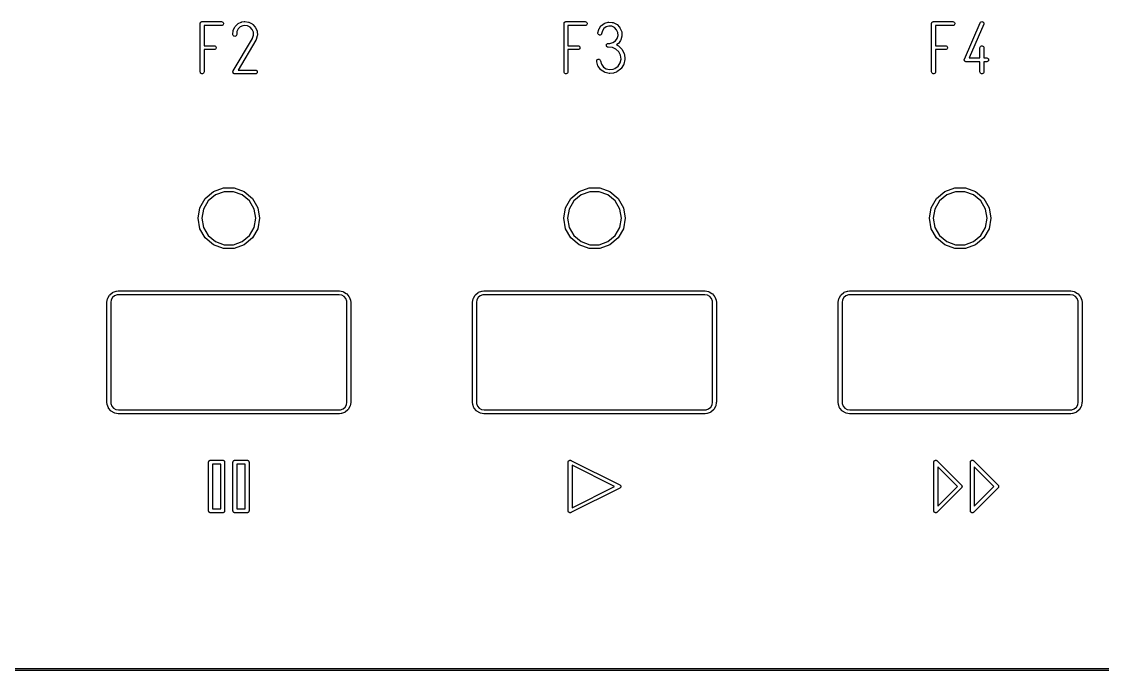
# Model space of a CAD drawing. Extents: x 10 to 493, y -203 to -71.
# Drawn here: x 386.7 to 443, y -203.2 to -169.5 of the extents above; entities that cross this region are included whole.
import ezdxf

# ---------------------------------------------------------------- set-up
doc = ezdxf.new("R2010")
doc.units = 0
doc.header["$MEASUREMENT"] = 0
doc.layers.add('BLACK', color=7, linetype='CONTINUOUS')

msp = doc.modelspace()

# ---------------------------------------------------------------- linework, layer by layer
at = {"layer": 'Black'}
for p, q in [((396.07, -169.482), (396.078, -169.479)), ((396.078, -169.479), (396.086, -169.475)), ((396.086, -169.475), (396.094, -169.474)), ((396.094, -169.474), (396.103, -169.471)), ((396.103, -169.471), (396.111, -169.471)), ((396.111, -169.471), (396.12, -169.469)), ((396.12, -169.469), (397.128, -169.469)), ((397.128, -169.469), (397.162, -169.475)), ((397.162, -169.475), (397.192, -169.492)), ((398.188, -169.488), (398.31, -169.47)), ((398.31, -169.47), (398.324, -169.47)), ((398.324, -169.47), (398.338, -169.47)), ((398.338, -169.47), (398.527, -169.494)), ((415.023, -169.482), (415.031, -169.479)), ((415.031, -169.479), (415.039, -169.475)), ((415.039, -169.475), (415.047, -169.474)), ((415.047, -169.474), (415.056, -169.471)), ((415.056, -169.471), (415.064, -169.471)), ((415.064, -169.471), (415.073, -169.469)), ((415.073, -169.469), (416.081, -169.469)), ((416.081, -169.469), (416.115, -169.475)), ((416.115, -169.475), (416.145, -169.492)), ((434.174, -169.482), (434.182, -169.479)), ((434.182, -169.479), (434.19, -169.475)), ((434.19, -169.475), (434.198, -169.474)), ((434.198, -169.474), (434.207, -169.471)), ((434.207, -169.471), (434.215, -169.471)), ((434.215, -169.471), (434.224, -169.469)), ((434.224, -169.469), (435.232, -169.469)), ((435.232, -169.469), (435.266, -169.475)), ((435.266, -169.475), (435.296, -169.492)), ((436.671, -169.5), (436.699, -169.48)), ((436.699, -169.48), (436.733, -169.47)), ((436.733, -169.47), (436.767, -169.472)), ((436.767, -169.472), (436.799, -169.486)), ((396.02, -169.569), (396.022, -169.56)), ((396.02, -170.829), (396.02, -169.569)), ((396.022, -169.552), (396.025, -169.543)), ((396.022, -169.56), (396.022, -169.552)), ((396.025, -169.543), (396.026, -169.535)), ((396.026, -169.535), (396.03, -169.527)), ((396.03, -169.527), (396.033, -169.519)), ((396.033, -169.519), (396.039, -169.512)), ((396.039, -169.512), (396.043, -169.505)), ((396.043, -169.505), (396.05, -169.499)), ((396.05, -169.499), (396.056, -169.492)), ((396.056, -169.492), (396.063, -169.488)), ((396.063, -169.488), (396.07, -169.482)), ((397.128, -169.669), (396.22, -169.669)), ((396.22, -169.669), (396.22, -170.729)), ((397.162, -169.663), (397.128, -169.669)), ((397.192, -169.646), (397.162, -169.663)), ((397.192, -169.492), (397.215, -169.519)), ((397.215, -169.619), (397.192, -169.646)), ((397.215, -169.519), (397.226, -169.552)), ((397.226, -169.586), (397.215, -169.619)), ((397.226, -169.552), (397.226, -169.586)), ((397.721, -170.128), (397.736, -169.948)), ((397.736, -169.948), (397.745, -169.914)), ((397.745, -169.914), (397.821, -169.75)), ((397.821, -169.75), (397.834, -169.731)), ((397.834, -169.731), (397.841, -169.722)), ((397.841, -169.722), (397.968, -169.593)), ((397.934, -169.982), (397.921, -170.144)), ((397.995, -169.85), (397.934, -169.982)), ((397.968, -169.593), (397.996, -169.573)), ((398.098, -169.747), (397.995, -169.85)), ((397.996, -169.573), (398.16, -169.497)), ((398.232, -169.684), (398.098, -169.747)), ((398.16, -169.497), (398.174, -169.493)), ((398.174, -169.493), (398.188, -169.488)), ((398.326, -169.67), (398.232, -169.684)), ((398.484, -169.69), (398.326, -169.67)), ((398.622, -169.761), (398.484, -169.69)), ((398.527, -169.494), (398.541, -169.498)), ((398.541, -169.498), (398.56, -169.504)), ((398.56, -169.504), (398.729, -169.591)), ((398.728, -169.875), (398.622, -169.761)), ((398.788, -170.019), (398.728, -169.875)), ((398.729, -169.591), (398.754, -169.61)), ((398.754, -169.61), (398.757, -169.612)), ((398.757, -169.612), (398.887, -169.752)), ((398.795, -170.174), (398.788, -170.019)), ((398.887, -169.752), (398.905, -169.782)), ((398.905, -169.782), (398.979, -169.958)), ((398.979, -169.958), (398.987, -169.991)), ((398.987, -169.991), (398.996, -170.182)), ((414.973, -169.569), (414.975, -169.56)), ((414.973, -170.829), (414.973, -169.569)), ((414.975, -169.552), (414.978, -169.543)), ((414.975, -169.56), (414.975, -169.552)), ((414.978, -169.543), (414.979, -169.535)), ((414.979, -169.535), (414.983, -169.527)), ((414.983, -169.527), (414.986, -169.519)), ((414.986, -169.519), (414.992, -169.512)), ((414.992, -169.512), (414.996, -169.505)), ((414.996, -169.505), (415.003, -169.499)), ((415.003, -169.499), (415.009, -169.492)), ((415.009, -169.492), (415.016, -169.488)), ((415.016, -169.488), (415.023, -169.482)), ((416.081, -169.669), (415.173, -169.669)), ((415.173, -169.669), (415.173, -170.729)), ((416.115, -169.663), (416.081, -169.669)), ((416.145, -169.646), (416.115, -169.663)), ((416.145, -169.492), (416.168, -169.519)), ((416.168, -169.619), (416.145, -169.646)), ((416.168, -169.519), (416.179, -169.552)), ((416.179, -169.586), (416.168, -169.619)), ((416.179, -169.552), (416.179, -169.586)), ((416.74, -170.049), (416.784, -169.874)), ((416.784, -169.874), (416.792, -169.855)), ((416.792, -169.855), (416.798, -169.843)), ((416.798, -169.843), (416.899, -169.694)), ((416.899, -169.694), (416.915, -169.678)), ((416.915, -169.678), (416.923, -169.669)), ((416.923, -169.669), (417.068, -169.564)), ((416.973, -169.94), (416.934, -170.097)), ((417.054, -169.821), (416.973, -169.94)), ((417.171, -169.736), (417.054, -169.821)), ((417.068, -169.564), (417.099, -169.549)), ((417.099, -169.549), (417.272, -169.5)), ((417.31, -169.697), (417.171, -169.736)), ((417.272, -169.5), (417.307, -169.496)), ((417.307, -169.496), (417.486, -169.509)), ((417.457, -169.707), (417.31, -169.697)), ((417.603, -169.778), (417.457, -169.707)), ((417.486, -169.509), (417.495, -169.511)), ((417.495, -169.511), (417.504, -169.512)), ((417.504, -169.512), (417.513, -169.514)), ((417.513, -169.514), (417.522, -169.518)), ((417.522, -169.518), (417.531, -169.521)), ((417.531, -169.521), (417.706, -169.605)), ((417.714, -169.891), (417.603, -169.778)), ((417.706, -169.605), (417.734, -169.625)), ((417.779, -170.036), (417.714, -169.891)), ((417.734, -169.625), (417.869, -169.764)), ((417.791, -170.194), (417.779, -170.036)), ((417.869, -169.764), (417.881, -169.781)), ((417.881, -169.781), (417.889, -169.793)), ((417.889, -169.793), (417.969, -169.969)), ((417.969, -169.969), (417.977, -170.003)), ((417.977, -170.003), (417.992, -170.196)), ((434.124, -169.569), (434.126, -169.56)), ((434.124, -170.829), (434.124, -169.569)), ((434.126, -169.552), (434.129, -169.543)), ((434.126, -169.56), (434.126, -169.552)), ((434.129, -169.543), (434.13, -169.535)), ((434.13, -169.535), (434.134, -169.527)), ((434.134, -169.527), (434.137, -169.519)), ((434.137, -169.519), (434.143, -169.512)), ((434.143, -169.512), (434.147, -169.505)), ((434.147, -169.505), (434.154, -169.499)), ((434.154, -169.499), (434.16, -169.492)), ((434.16, -169.492), (434.167, -169.488)), ((434.167, -169.488), (434.174, -169.482)), ((435.232, -169.669), (434.324, -169.669)), ((434.324, -169.669), (434.324, -170.729)), ((435.266, -169.663), (435.232, -169.669)), ((435.296, -169.646), (435.266, -169.663)), ((435.296, -169.492), (435.319, -169.519)), ((435.319, -169.619), (435.296, -169.646)), ((435.319, -169.519), (435.33, -169.552)), ((435.33, -169.586), (435.319, -169.619)), ((435.33, -169.552), (435.33, -169.586)), ((435.833, -171.419), (436.652, -169.529)), ((436.836, -169.609), (436.077, -171.359)), ((436.652, -169.529), (436.671, -169.5)), ((436.799, -169.486), (436.824, -169.509)), ((436.824, -169.509), (436.84, -169.54)), ((436.844, -169.575), (436.836, -169.609)), ((436.84, -169.54), (436.844, -169.575)), ((397.724, -170.162), (397.721, -170.128)), ((397.739, -170.194), (397.724, -170.162)), ((397.735, -172.038), (398.742, -170.339)), ((397.764, -170.218), (397.739, -170.194)), ((397.795, -170.233), (397.764, -170.218)), ((397.83, -170.236), (397.795, -170.233)), ((397.864, -170.226), (397.83, -170.236)), ((397.892, -170.206), (397.864, -170.226)), ((397.912, -170.178), (397.892, -170.206)), ((397.921, -170.144), (397.912, -170.178)), ((398.915, -170.439), (397.996, -171.989)), ((398.742, -170.339), (398.747, -170.33)), ((398.747, -170.33), (398.795, -170.174)), ((398.916, -170.437), (398.915, -170.439)), ((398.917, -170.436), (398.916, -170.437)), ((398.927, -170.416), (398.917, -170.436)), ((398.93, -170.407), (398.927, -170.416)), ((398.935, -170.398), (398.93, -170.407)), ((398.991, -170.216), (398.935, -170.398)), ((398.996, -170.182), (398.991, -170.216)), ((416.738, -170.083), (416.74, -170.049)), ((416.747, -170.117), (416.738, -170.083)), ((416.767, -170.145), (416.747, -170.117)), ((416.796, -170.164), (416.767, -170.145)), ((416.83, -170.173), (416.796, -170.164)), ((416.864, -170.169), (416.83, -170.173)), ((416.896, -170.154), (416.864, -170.169)), ((416.92, -170.129), (416.896, -170.154)), ((416.934, -170.097), (416.92, -170.129)), ((417.247, -170.608), (417.249, -170.607)), ((417.249, -170.607), (417.265, -170.605)), ((417.265, -170.605), (417.28, -170.603)), ((417.28, -170.603), (417.366, -170.604)), ((417.366, -170.604), (417.524, -170.564)), ((417.524, -170.564), (417.655, -170.475)), ((417.655, -170.475), (417.748, -170.346)), ((417.748, -170.346), (417.791, -170.194)), ((417.807, -170.606), (417.782, -170.63)), ((417.921, -170.449), (417.807, -170.606)), ((417.936, -170.417), (417.921, -170.449)), ((417.988, -170.231), (417.936, -170.417)), ((417.992, -170.196), (417.988, -170.231)), ((396.02, -172.089), (396.02, -170.829)), ((396.22, -170.729), (396.75, -170.729)), ((396.75, -170.929), (396.22, -170.929)), ((396.22, -170.929), (396.22, -172.089)), ((396.75, -170.729), (396.784, -170.735)), ((396.784, -170.923), (396.75, -170.929)), ((396.784, -170.735), (396.814, -170.752)), ((396.814, -170.906), (396.784, -170.923)), ((396.814, -170.752), (396.837, -170.779)), ((396.837, -170.879), (396.814, -170.906)), ((396.837, -170.779), (396.848, -170.812)), ((396.848, -170.846), (396.837, -170.879)), ((396.848, -170.812), (396.848, -170.846)), ((414.973, -172.089), (414.973, -170.829)), ((415.173, -170.729), (415.703, -170.729)), ((415.703, -170.929), (415.173, -170.929)), ((415.173, -170.929), (415.173, -172.089)), ((415.703, -170.729), (415.737, -170.735)), ((415.737, -170.923), (415.703, -170.929)), ((415.737, -170.735), (415.767, -170.752)), ((415.767, -170.906), (415.737, -170.923)), ((415.767, -170.752), (415.79, -170.779)), ((415.79, -170.879), (415.767, -170.906)), ((415.79, -170.779), (415.801, -170.812)), ((415.801, -170.846), (415.79, -170.879)), ((415.801, -170.812), (415.801, -170.846)), ((417.179, -170.715), (417.18, -170.699)), ((417.179, -170.717), (417.179, -170.715)), ((417.179, -170.719), (417.179, -170.717)), ((417.184, -170.733), (417.179, -170.719)), ((417.18, -170.684), (417.181, -170.682)), ((417.18, -170.699), (417.18, -170.684)), ((417.181, -170.68), (417.187, -170.666)), ((417.181, -170.682), (417.181, -170.68)), ((417.189, -170.748), (417.184, -170.733)), ((417.187, -170.666), (417.192, -170.652)), ((417.19, -170.75), (417.189, -170.748)), ((417.191, -170.752), (417.19, -170.75)), ((417.2, -170.764), (417.191, -170.752)), ((417.192, -170.652), (417.193, -170.65)), ((417.193, -170.65), (417.194, -170.648)), ((417.194, -170.648), (417.205, -170.637)), ((417.21, -170.776), (417.2, -170.764)), ((417.205, -170.637), (417.215, -170.625)), ((417.211, -170.777), (417.21, -170.776)), ((417.213, -170.779), (417.211, -170.777)), ((417.226, -170.787), (417.213, -170.779)), ((417.215, -170.625), (417.217, -170.624)), ((417.217, -170.624), (417.218, -170.623)), ((417.218, -170.623), (417.232, -170.616)), ((417.239, -170.795), (417.226, -170.787)), ((417.232, -170.616), (417.245, -170.609)), ((417.241, -170.795), (417.239, -170.795)), ((417.242, -170.796), (417.241, -170.795)), ((417.258, -170.799), (417.242, -170.796)), ((417.245, -170.609), (417.247, -170.608)), ((417.272, -170.803), (417.258, -170.799)), ((417.493, -170.815), (417.272, -170.803)), ((417.681, -170.895), (417.493, -170.815)), ((417.829, -171.035), (417.681, -170.895)), ((417.782, -170.63), (417.7, -170.686)), ((417.7, -170.686), (417.776, -170.718)), ((417.776, -170.718), (417.805, -170.737)), ((417.805, -170.737), (417.979, -170.901)), ((417.921, -171.216), (417.829, -171.035)), ((417.979, -170.901), (418, -170.929)), ((418, -170.929), (418.108, -171.142)), ((418.108, -171.142), (418.118, -171.175)), ((434.124, -172.089), (434.124, -170.829)), ((434.324, -170.729), (434.854, -170.729)), ((434.854, -170.929), (434.324, -170.929)), ((434.324, -170.929), (434.324, -172.089)), ((434.854, -170.729), (434.888, -170.735)), ((434.888, -170.923), (434.854, -170.929)), ((434.888, -170.735), (434.918, -170.752)), ((434.918, -170.906), (434.888, -170.923)), ((434.918, -170.752), (434.941, -170.779)), ((434.941, -170.879), (434.918, -170.906)), ((434.941, -170.779), (434.952, -170.812)), ((434.952, -170.846), (434.941, -170.879)), ((434.952, -170.812), (434.952, -170.846)), ((436.644, -170.829), (436.65, -170.795)), ((436.644, -171.359), (436.644, -170.829)), ((436.65, -170.795), (436.667, -170.765)), ((436.667, -170.765), (436.694, -170.742)), ((436.694, -170.742), (436.727, -170.731)), ((436.727, -170.731), (436.761, -170.731)), ((436.761, -170.731), (436.794, -170.742)), ((436.794, -170.742), (436.821, -170.765)), ((436.821, -170.765), (436.838, -170.795)), ((436.838, -170.795), (436.844, -170.829)), ((436.844, -170.829), (436.844, -171.359)), ((416.675, -171.532), (416.677, -171.498)), ((416.676, -171.544), (416.675, -171.532)), ((416.678, -171.553), (416.676, -171.544)), ((416.677, -171.498), (416.691, -171.466)), ((416.679, -171.563), (416.678, -171.553)), ((416.739, -171.765), (416.679, -171.563)), ((416.691, -171.466), (416.715, -171.441)), ((416.715, -171.441), (416.747, -171.426)), ((416.747, -171.426), (416.781, -171.422)), ((416.781, -171.422), (416.815, -171.431)), ((416.815, -171.431), (416.844, -171.45)), ((416.844, -171.45), (416.864, -171.478)), ((416.864, -171.478), (416.873, -171.512)), ((416.873, -171.512), (416.874, -171.515)), ((416.874, -171.515), (416.926, -171.691)), ((416.926, -171.691), (417.031, -171.832)), ((417.787, -171.787), (417.899, -171.617)), ((417.899, -171.617), (417.945, -171.419)), ((417.945, -171.419), (417.921, -171.216)), ((418.076, -171.712), (417.945, -171.912)), ((418.081, -171.699), (418.076, -171.712)), ((418.09, -171.68), (418.081, -171.699)), ((418.144, -171.447), (418.09, -171.68)), ((418.118, -171.175), (418.146, -171.412)), ((418.146, -171.412), (418.144, -171.447)), ((418.146, -171.412), (418.146, -171.412)), ((435.825, -171.453), (435.827, -171.447)), ((435.827, -171.465), (435.825, -171.453)), ((435.827, -171.442), (435.831, -171.431)), ((435.827, -171.447), (435.827, -171.442)), ((435.827, -171.476), (435.827, -171.465)), ((435.828, -171.482), (435.827, -171.476)), ((435.829, -171.488), (435.828, -171.482)), ((435.834, -171.498), (435.829, -171.488)), ((435.831, -171.431), (435.833, -171.419)), ((435.838, -171.509), (435.834, -171.498)), ((435.842, -171.513), (435.838, -171.509)), ((435.845, -171.519), (435.842, -171.513)), ((435.853, -171.527), (435.845, -171.519)), ((435.861, -171.536), (435.853, -171.527)), ((435.866, -171.538), (435.861, -171.536)), ((435.87, -171.542), (435.866, -171.538)), ((435.881, -171.547), (435.87, -171.542)), ((435.891, -171.553), (435.881, -171.547)), ((435.896, -171.554), (435.891, -171.553)), ((435.902, -171.556), (435.896, -171.554)), ((435.913, -171.557), (435.902, -171.556)), ((435.925, -171.559), (435.913, -171.557)), ((436.644, -171.559), (435.925, -171.559)), ((436.077, -171.359), (436.644, -171.359)), ((436.644, -172.089), (436.644, -171.559)), ((436.844, -171.359), (436.996, -171.359)), ((436.996, -171.559), (436.844, -171.559)), ((436.844, -171.559), (436.844, -172.089)), ((436.996, -171.359), (437.03, -171.365)), ((437.03, -171.553), (436.996, -171.559)), ((437.03, -171.365), (437.06, -171.382)), ((437.06, -171.536), (437.03, -171.553)), ((437.06, -171.382), (437.083, -171.409)), ((437.083, -171.509), (437.06, -171.536)), ((437.083, -171.409), (437.094, -171.442)), ((437.094, -171.476), (437.083, -171.509)), ((437.094, -171.442), (437.094, -171.476)), ((396.026, -172.123), (396.02, -172.089)), ((396.043, -172.153), (396.026, -172.123)), ((396.07, -172.176), (396.043, -172.153)), ((396.103, -172.187), (396.07, -172.176)), ((396.137, -172.187), (396.103, -172.187)), ((396.17, -172.176), (396.137, -172.187)), ((396.197, -172.153), (396.17, -172.176)), ((396.214, -172.123), (396.197, -172.153)), ((396.22, -172.089), (396.214, -172.123)), ((397.722, -172.105), (397.723, -172.088)), ((397.723, -172.106), (397.722, -172.105)), ((397.723, -172.071), (397.729, -172.055)), ((397.723, -172.072), (397.723, -172.071)), ((397.723, -172.071), (397.723, -172.071)), ((397.723, -172.088), (397.723, -172.072)), ((397.728, -172.122), (397.723, -172.106)), ((397.723, -172.106), (397.723, -172.106)), ((397.734, -172.138), (397.728, -172.122)), ((397.729, -172.055), (397.734, -172.039)), ((397.734, -172.039), (397.735, -172.039)), ((397.734, -172.139), (397.734, -172.138)), ((397.734, -172.138), (397.734, -172.138)), ((397.745, -172.152), (397.734, -172.139)), ((397.735, -172.039), (397.735, -172.038)), ((397.756, -172.165), (397.745, -172.152)), ((397.757, -172.166), (397.756, -172.165)), ((397.756, -172.165), (397.756, -172.165)), ((397.771, -172.174), (397.757, -172.166)), ((397.786, -172.183), (397.771, -172.174)), ((397.787, -172.183), (397.786, -172.183)), ((397.786, -172.183), (397.786, -172.183)), ((397.803, -172.186), (397.787, -172.183)), ((397.82, -172.189), (397.803, -172.186)), ((397.821, -172.189), (397.82, -172.189)), ((397.82, -172.189), (397.82, -172.189)), ((398.892, -172.189), (397.821, -172.189)), ((397.996, -171.989), (398.892, -171.989)), ((398.892, -171.989), (398.926, -171.995)), ((398.926, -172.183), (398.892, -172.189)), ((398.926, -171.995), (398.956, -172.012)), ((398.956, -172.166), (398.926, -172.183)), ((398.956, -172.012), (398.979, -172.039)), ((398.979, -172.139), (398.956, -172.166)), ((398.979, -172.039), (398.99, -172.072)), ((398.99, -172.106), (398.979, -172.139)), ((398.99, -172.072), (398.99, -172.106)), ((414.979, -172.123), (414.973, -172.089)), ((414.996, -172.153), (414.979, -172.123)), ((415.023, -172.176), (414.996, -172.153)), ((415.056, -172.187), (415.023, -172.176)), ((415.09, -172.187), (415.056, -172.187)), ((415.123, -172.176), (415.09, -172.187)), ((415.15, -172.153), (415.123, -172.176)), ((415.167, -172.123), (415.15, -172.153)), ((415.173, -172.089), (415.167, -172.123)), ((416.755, -171.796), (416.739, -171.765)), ((416.88, -171.965), (416.755, -171.796)), ((416.902, -171.985), (416.88, -171.965)), ((416.906, -171.989), (416.902, -171.985)), ((417.081, -172.105), (416.906, -171.989)), ((417.031, -171.832), (417.177, -171.929)), ((417.113, -172.119), (417.081, -172.105)), ((417.318, -172.168), (417.113, -172.119)), ((417.177, -171.929), (417.348, -171.97)), ((417.32, -172.168), (417.318, -172.168)), ((417.353, -172.17), (417.32, -172.168)), ((417.348, -171.97), (417.527, -171.949)), ((417.562, -172.146), (417.353, -172.17)), ((417.527, -171.949), (417.621, -171.912)), ((417.575, -172.143), (417.562, -172.146)), ((417.588, -172.14), (417.575, -172.143)), ((417.707, -172.093), (417.588, -172.14)), ((417.621, -171.912), (417.787, -171.787)), ((417.718, -172.086), (417.707, -172.093)), ((417.73, -172.08), (417.718, -172.086)), ((417.921, -171.937), (417.73, -172.08)), ((417.924, -171.934), (417.921, -171.937)), ((417.945, -171.912), (417.924, -171.934)), ((434.13, -172.123), (434.124, -172.089)), ((434.147, -172.153), (434.13, -172.123)), ((434.174, -172.176), (434.147, -172.153)), ((434.207, -172.187), (434.174, -172.176)), ((434.241, -172.187), (434.207, -172.187)), ((434.274, -172.176), (434.241, -172.187)), ((434.301, -172.153), (434.274, -172.176)), ((434.318, -172.123), (434.301, -172.153)), ((434.324, -172.089), (434.318, -172.123)), ((436.65, -172.123), (436.644, -172.089)), ((436.667, -172.153), (436.65, -172.123)), ((436.694, -172.176), (436.667, -172.153)), ((436.727, -172.187), (436.694, -172.176)), ((436.761, -172.187), (436.727, -172.187)), ((436.794, -172.176), (436.761, -172.187)), ((436.821, -172.153), (436.794, -172.176)), ((436.838, -172.123), (436.821, -172.153)), ((436.844, -172.089), (436.838, -172.123)), ((396.284, -178.677), (396.71, -178.319)), ((396.71, -178.319), (397.232, -178.129)), ((397.267, -178.326), (396.81, -178.493)), ((397.232, -178.129), (397.788, -178.129)), ((397.753, -178.326), (397.267, -178.326)), ((398.21, -178.493), (397.753, -178.326)), ((397.788, -178.129), (398.31, -178.319)), ((398.31, -178.319), (398.736, -178.677)), ((415.334, -178.677), (415.76, -178.319)), ((415.76, -178.319), (416.282, -178.129)), ((416.317, -178.326), (415.86, -178.493)), ((416.282, -178.129), (416.838, -178.129)), ((416.803, -178.326), (416.317, -178.326)), ((417.26, -178.493), (416.803, -178.326)), ((416.838, -178.129), (417.36, -178.319)), ((417.36, -178.319), (417.786, -178.677)), ((434.384, -178.677), (434.81, -178.319)), ((434.81, -178.319), (435.332, -178.129)), ((435.367, -178.326), (434.91, -178.493)), ((435.332, -178.129), (435.888, -178.129)), ((435.853, -178.326), (435.367, -178.326)), ((436.31, -178.493), (435.853, -178.326)), ((435.888, -178.129), (436.41, -178.319)), ((436.41, -178.319), (436.836, -178.677)), ((396.006, -179.158), (396.284, -178.677)), ((396.438, -178.805), (396.194, -179.226)), ((396.81, -178.493), (396.438, -178.805)), ((398.582, -178.805), (398.21, -178.493)), ((398.826, -179.226), (398.582, -178.805)), ((398.736, -178.677), (399.014, -179.158)), ((415.056, -179.158), (415.334, -178.677)), ((415.488, -178.805), (415.244, -179.226)), ((415.86, -178.493), (415.488, -178.805)), ((417.632, -178.805), (417.26, -178.493)), ((417.876, -179.226), (417.632, -178.805)), ((417.786, -178.677), (418.064, -179.158)), ((434.106, -179.158), (434.384, -178.677)), ((434.538, -178.805), (434.294, -179.226)), ((434.91, -178.493), (434.538, -178.805)), ((436.682, -178.805), (436.31, -178.493)), ((436.926, -179.226), (436.682, -178.805)), ((436.836, -178.677), (437.114, -179.158)), ((395.91, -179.705), (396.006, -179.158)), ((396.194, -179.226), (396.11, -179.705)), ((398.91, -179.705), (398.826, -179.226)), ((399.014, -179.158), (399.11, -179.705)), ((414.96, -179.705), (415.056, -179.158)), ((415.244, -179.226), (415.16, -179.705)), ((417.96, -179.705), (417.876, -179.226)), ((418.064, -179.158), (418.16, -179.705)), ((434.01, -179.705), (434.106, -179.158)), ((434.294, -179.226), (434.21, -179.705)), ((437.01, -179.705), (436.926, -179.226)), ((437.114, -179.158), (437.21, -179.705)), ((396.006, -180.252), (395.91, -179.705)), ((396.11, -179.705), (396.194, -180.184)), ((398.826, -180.184), (398.91, -179.705)), ((399.11, -179.705), (399.014, -180.252)), ((415.056, -180.252), (414.96, -179.705)), ((415.16, -179.705), (415.244, -180.184)), ((417.876, -180.184), (417.96, -179.705)), ((418.16, -179.705), (418.064, -180.252)), ((434.106, -180.252), (434.01, -179.705)), ((434.21, -179.705), (434.294, -180.184)), ((436.926, -180.184), (437.01, -179.705)), ((437.21, -179.705), (437.114, -180.252)), ((396.284, -180.733), (396.006, -180.252)), ((396.194, -180.184), (396.438, -180.605)), ((396.71, -181.091), (396.284, -180.733)), ((396.438, -180.605), (396.81, -180.917)), ((398.21, -180.917), (398.582, -180.605)), ((398.736, -180.733), (398.31, -181.091)), ((398.582, -180.605), (398.826, -180.184)), ((399.014, -180.252), (398.736, -180.733)), ((415.334, -180.733), (415.056, -180.252)), ((415.244, -180.184), (415.488, -180.605)), ((415.76, -181.091), (415.334, -180.733)), ((415.488, -180.605), (415.86, -180.917)), ((417.26, -180.917), (417.632, -180.605)), ((417.786, -180.733), (417.36, -181.091)), ((417.632, -180.605), (417.876, -180.184)), ((418.064, -180.252), (417.786, -180.733)), ((434.384, -180.733), (434.106, -180.252)), ((434.294, -180.184), (434.538, -180.605)), ((434.81, -181.091), (434.384, -180.733)), ((434.538, -180.605), (434.91, -180.917)), ((436.31, -180.917), (436.682, -180.605)), ((436.836, -180.733), (436.41, -181.091)), ((436.682, -180.605), (436.926, -180.184)), ((437.114, -180.252), (436.836, -180.733)), ((397.232, -181.281), (396.71, -181.091)), ((396.81, -180.917), (397.267, -181.084)), ((397.788, -181.281), (397.232, -181.281)), ((397.267, -181.084), (397.753, -181.084)), ((397.753, -181.084), (398.21, -180.917)), ((398.31, -181.091), (397.788, -181.281)), ((416.282, -181.281), (415.76, -181.091)), ((415.86, -180.917), (416.317, -181.084)), ((416.838, -181.281), (416.282, -181.281)), ((416.317, -181.084), (416.803, -181.084)), ((416.803, -181.084), (417.26, -180.917)), ((417.36, -181.091), (416.838, -181.281)), ((435.332, -181.281), (434.81, -181.091)), ((434.91, -180.917), (435.367, -181.084)), ((435.888, -181.281), (435.332, -181.281)), ((435.367, -181.084), (435.853, -181.084)), ((435.853, -181.084), (436.31, -180.917)), ((436.41, -181.091), (435.888, -181.281)), ((391.476, -183.563), (391.639, -183.504)), ((391.639, -183.504), (391.652, -183.501)), ((391.652, -183.501), (391.664, -183.498)), ((391.664, -183.498), (391.751, -183.49)), ((391.751, -183.49), (391.756, -183.491)), ((391.756, -183.491), (391.76, -183.49)), ((391.76, -183.49), (403.26, -183.49)), ((403.26, -183.49), (403.269, -183.492)), ((403.269, -183.492), (403.277, -183.492)), ((403.277, -183.492), (403.448, -183.522)), ((403.448, -183.522), (403.481, -183.534)), ((403.481, -183.534), (403.631, -183.62)), ((410.526, -183.563), (410.689, -183.504)), ((410.689, -183.504), (410.702, -183.501)), ((410.702, -183.501), (410.714, -183.498)), ((410.714, -183.498), (410.801, -183.49)), ((410.801, -183.49), (410.806, -183.491)), ((410.806, -183.491), (410.81, -183.49)), ((410.81, -183.49), (422.31, -183.49)), ((422.31, -183.49), (422.319, -183.492)), ((422.319, -183.492), (422.327, -183.492)), ((422.327, -183.492), (422.498, -183.522)), ((422.498, -183.522), (422.531, -183.534)), ((422.531, -183.534), (422.681, -183.62)), ((429.576, -183.563), (429.739, -183.504)), ((429.739, -183.504), (429.752, -183.501)), ((429.752, -183.501), (429.764, -183.498)), ((429.764, -183.498), (429.851, -183.49)), ((429.851, -183.49), (429.856, -183.491)), ((429.856, -183.491), (429.86, -183.49)), ((429.86, -183.49), (441.36, -183.49)), ((441.36, -183.49), (441.369, -183.492)), ((441.369, -183.492), (441.377, -183.492)), ((441.377, -183.492), (441.548, -183.522)), ((441.548, -183.522), (441.581, -183.534)), ((441.581, -183.534), (441.731, -183.62)), ((391.16, -184.09), (391.162, -184.081)), ((391.16, -189.29), (391.16, -184.09)), ((391.162, -184.073), (391.192, -183.902)), ((391.162, -184.081), (391.162, -184.073)), ((391.192, -183.902), (391.204, -183.869)), ((391.204, -183.869), (391.29, -183.719)), ((391.29, -183.719), (391.313, -183.692)), ((391.313, -183.692), (391.446, -183.58)), ((391.386, -183.954), (391.36, -184.099)), ((391.36, -184.099), (391.36, -189.286)), ((391.455, -183.834), (391.386, -183.954)), ((391.446, -183.58), (391.476, -183.563)), ((391.561, -183.745), (391.455, -183.834)), ((391.695, -183.696), (391.561, -183.745)), ((391.764, -183.69), (391.695, -183.696)), ((403.251, -183.69), (391.764, -183.69)), ((403.396, -183.716), (403.251, -183.69)), ((403.516, -183.785), (403.396, -183.716)), ((403.605, -183.891), (403.516, -183.785)), ((403.654, -184.025), (403.605, -183.891)), ((403.631, -183.62), (403.658, -183.643)), ((403.66, -184.094), (403.654, -184.025)), ((403.658, -183.643), (403.77, -183.776)), ((403.66, -189.281), (403.66, -184.094)), ((403.77, -183.776), (403.787, -183.806)), ((403.787, -183.806), (403.846, -183.969)), ((403.846, -183.969), (403.849, -183.982)), ((403.849, -183.982), (403.852, -183.994)), ((403.852, -183.994), (403.86, -184.081)), ((403.86, -184.081), (403.859, -184.086)), ((403.859, -184.086), (403.86, -184.09)), ((403.86, -184.09), (403.86, -189.29)), ((410.21, -184.09), (410.212, -184.081)), ((410.21, -189.29), (410.21, -184.09)), ((410.212, -184.073), (410.242, -183.902)), ((410.212, -184.081), (410.212, -184.073)), ((410.242, -183.902), (410.254, -183.869)), ((410.254, -183.869), (410.34, -183.719)), ((410.34, -183.719), (410.363, -183.692)), ((410.363, -183.692), (410.496, -183.58)), ((410.436, -183.954), (410.41, -184.099)), ((410.41, -184.099), (410.41, -189.286)), ((410.505, -183.834), (410.436, -183.954)), ((410.496, -183.58), (410.526, -183.563)), ((410.611, -183.745), (410.505, -183.834)), ((410.745, -183.696), (410.611, -183.745)), ((410.814, -183.69), (410.745, -183.696)), ((422.301, -183.69), (410.814, -183.69)), ((422.446, -183.716), (422.301, -183.69)), ((422.566, -183.785), (422.446, -183.716)), ((422.655, -183.891), (422.566, -183.785)), ((422.704, -184.025), (422.655, -183.891)), ((422.681, -183.62), (422.708, -183.643)), ((422.71, -184.094), (422.704, -184.025)), ((422.708, -183.643), (422.82, -183.776)), ((422.71, -189.281), (422.71, -184.094)), ((422.82, -183.776), (422.837, -183.806)), ((422.837, -183.806), (422.896, -183.969)), ((422.896, -183.969), (422.899, -183.982)), ((422.899, -183.982), (422.902, -183.994)), ((422.902, -183.994), (422.91, -184.081)), ((422.91, -184.081), (422.909, -184.086)), ((422.909, -184.086), (422.91, -184.09)), ((422.91, -184.09), (422.91, -189.29)), ((429.26, -184.09), (429.262, -184.081)), ((429.26, -189.29), (429.26, -184.09)), ((429.262, -184.073), (429.292, -183.902)), ((429.262, -184.081), (429.262, -184.073)), ((429.292, -183.902), (429.304, -183.869)), ((429.304, -183.869), (429.39, -183.719)), ((429.39, -183.719), (429.413, -183.692)), ((429.413, -183.692), (429.546, -183.58)), ((429.486, -183.954), (429.46, -184.099)), ((429.46, -184.099), (429.46, -189.286)), ((429.555, -183.834), (429.486, -183.954)), ((429.546, -183.58), (429.576, -183.563)), ((429.661, -183.745), (429.555, -183.834)), ((429.795, -183.696), (429.661, -183.745)), ((429.864, -183.69), (429.795, -183.696)), ((441.351, -183.69), (429.864, -183.69)), ((441.496, -183.716), (441.351, -183.69)), ((441.616, -183.785), (441.496, -183.716)), ((441.705, -183.891), (441.616, -183.785)), ((441.754, -184.025), (441.705, -183.891)), ((441.731, -183.62), (441.758, -183.643)), ((441.76, -184.094), (441.754, -184.025)), ((441.758, -183.643), (441.87, -183.776)), ((441.76, -189.281), (441.76, -184.094)), ((441.87, -183.776), (441.887, -183.806)), ((441.887, -183.806), (441.946, -183.969)), ((441.946, -183.969), (441.949, -183.982)), ((441.949, -183.982), (441.952, -183.994)), ((441.952, -183.994), (441.96, -184.081)), ((441.96, -184.081), (441.959, -184.086)), ((441.959, -184.086), (441.96, -184.09)), ((441.96, -184.09), (441.96, -189.29)), ((391.161, -189.294), (391.16, -189.29)), ((391.16, -189.299), (391.161, -189.294)), ((391.168, -189.386), (391.16, -189.299)), ((391.171, -189.398), (391.168, -189.386)), ((391.174, -189.411), (391.171, -189.398)), ((391.233, -189.574), (391.174, -189.411)), ((391.25, -189.604), (391.233, -189.574)), ((391.362, -189.737), (391.25, -189.604)), ((391.36, -189.286), (391.366, -189.355)), ((391.389, -189.76), (391.362, -189.737)), ((391.366, -189.355), (391.415, -189.489)), ((391.415, -189.489), (391.504, -189.595)), ((391.504, -189.595), (391.624, -189.664)), ((391.624, -189.664), (391.769, -189.69)), ((391.769, -189.69), (403.256, -189.69)), ((403.256, -189.69), (403.325, -189.684)), ((403.325, -189.684), (403.459, -189.635)), ((403.459, -189.635), (403.565, -189.546)), ((403.565, -189.546), (403.634, -189.426)), ((403.707, -189.688), (403.574, -189.8)), ((403.634, -189.426), (403.66, -189.281)), ((403.72, -189.673), (403.707, -189.688)), ((403.73, -189.661), (403.72, -189.673)), ((403.816, -189.511), (403.73, -189.661)), ((403.818, -189.506), (403.816, -189.511)), ((403.828, -189.478), (403.818, -189.506)), ((403.858, -189.307), (403.828, -189.478)), ((403.86, -189.29), (403.858, -189.299)), ((403.858, -189.299), (403.858, -189.307)), ((410.211, -189.294), (410.21, -189.29)), ((410.21, -189.299), (410.211, -189.294)), ((410.218, -189.386), (410.21, -189.299)), ((410.221, -189.398), (410.218, -189.386)), ((410.224, -189.411), (410.221, -189.398)), ((410.283, -189.574), (410.224, -189.411)), ((410.3, -189.604), (410.283, -189.574)), ((410.412, -189.737), (410.3, -189.604)), ((410.41, -189.286), (410.416, -189.355)), ((410.439, -189.76), (410.412, -189.737)), ((410.416, -189.355), (410.465, -189.489)), ((410.465, -189.489), (410.554, -189.595)), ((410.554, -189.595), (410.674, -189.664)), ((410.674, -189.664), (410.819, -189.69)), ((410.819, -189.69), (422.306, -189.69)), ((422.306, -189.69), (422.375, -189.684)), ((422.375, -189.684), (422.509, -189.635)), ((422.509, -189.635), (422.615, -189.546)), ((422.615, -189.546), (422.684, -189.426)), ((422.757, -189.688), (422.624, -189.8)), ((422.684, -189.426), (422.71, -189.281)), ((422.77, -189.673), (422.757, -189.688)), ((422.78, -189.661), (422.77, -189.673)), ((422.866, -189.511), (422.78, -189.661)), ((422.868, -189.506), (422.866, -189.511)), ((422.878, -189.478), (422.868, -189.506)), ((422.908, -189.307), (422.878, -189.478)), ((422.91, -189.29), (422.908, -189.299)), ((422.908, -189.299), (422.908, -189.307)), ((429.261, -189.294), (429.26, -189.29)), ((429.26, -189.299), (429.261, -189.294)), ((429.268, -189.386), (429.26, -189.299)), ((429.271, -189.398), (429.268, -189.386)), ((429.274, -189.411), (429.271, -189.398)), ((429.333, -189.574), (429.274, -189.411)), ((429.35, -189.604), (429.333, -189.574)), ((429.462, -189.737), (429.35, -189.604)), ((429.46, -189.286), (429.466, -189.355)), ((429.489, -189.76), (429.462, -189.737)), ((429.466, -189.355), (429.515, -189.489)), ((429.515, -189.489), (429.604, -189.595)), ((429.604, -189.595), (429.724, -189.664)), ((429.724, -189.664), (429.869, -189.69)), ((429.869, -189.69), (441.356, -189.69)), ((441.356, -189.69), (441.425, -189.684)), ((441.425, -189.684), (441.559, -189.635)), ((441.559, -189.635), (441.665, -189.546)), ((441.665, -189.546), (441.734, -189.426)), ((441.807, -189.688), (441.674, -189.8)), ((441.734, -189.426), (441.76, -189.281)), ((441.82, -189.673), (441.807, -189.688)), ((441.83, -189.661), (441.82, -189.673)), ((441.916, -189.511), (441.83, -189.661)), ((441.918, -189.506), (441.916, -189.511)), ((441.928, -189.478), (441.918, -189.506)), ((441.958, -189.307), (441.928, -189.478)), ((441.96, -189.29), (441.958, -189.299)), ((441.958, -189.299), (441.958, -189.307)), ((391.539, -189.846), (391.389, -189.76)), ((391.572, -189.858), (391.539, -189.846)), ((391.743, -189.888), (391.572, -189.858)), ((391.751, -189.888), (391.743, -189.888)), ((391.76, -189.89), (391.751, -189.888)), ((403.26, -189.89), (391.76, -189.89)), ((403.264, -189.889), (403.26, -189.89)), ((403.269, -189.89), (403.264, -189.889)), ((403.356, -189.882), (403.269, -189.89)), ((403.368, -189.879), (403.356, -189.882)), ((403.381, -189.876), (403.368, -189.879)), ((403.544, -189.817), (403.381, -189.876)), ((403.561, -189.807), (403.544, -189.817)), ((403.574, -189.8), (403.561, -189.807)), ((410.589, -189.846), (410.439, -189.76)), ((410.622, -189.858), (410.589, -189.846)), ((410.793, -189.888), (410.622, -189.858)), ((410.801, -189.888), (410.793, -189.888)), ((410.81, -189.89), (410.801, -189.888)), ((422.31, -189.89), (410.81, -189.89)), ((422.314, -189.889), (422.31, -189.89)), ((422.319, -189.89), (422.314, -189.889)), ((422.406, -189.882), (422.319, -189.89)), ((422.418, -189.879), (422.406, -189.882)), ((422.431, -189.876), (422.418, -189.879)), ((422.594, -189.817), (422.431, -189.876)), ((422.611, -189.807), (422.594, -189.817)), ((422.624, -189.8), (422.611, -189.807)), ((429.639, -189.846), (429.489, -189.76)), ((429.672, -189.858), (429.639, -189.846)), ((429.843, -189.888), (429.672, -189.858)), ((429.851, -189.888), (429.843, -189.888)), ((429.86, -189.89), (429.851, -189.888)), ((441.36, -189.89), (429.86, -189.89)), ((441.364, -189.889), (441.36, -189.89)), ((441.369, -189.89), (441.364, -189.889)), ((441.456, -189.882), (441.369, -189.89)), ((441.468, -189.879), (441.456, -189.882)), ((441.481, -189.876), (441.468, -189.879)), ((441.644, -189.817), (441.481, -189.876)), ((441.661, -189.807), (441.644, -189.817)), ((441.674, -189.8), (441.661, -189.807)), ((396.458, -192.406), (396.46, -192.397)), ((396.458, -194.946), (396.458, -192.406)), ((396.46, -192.389), (396.463, -192.38)), ((396.46, -192.397), (396.46, -192.389)), ((396.463, -192.38), (396.464, -192.372)), ((396.464, -192.372), (396.468, -192.364)), ((396.468, -192.364), (396.471, -192.356)), ((396.471, -192.356), (396.477, -192.349)), ((396.477, -192.349), (396.481, -192.342)), ((396.481, -192.342), (396.488, -192.336)), ((396.488, -192.336), (396.494, -192.329)), ((396.494, -192.329), (396.501, -192.325)), ((396.501, -192.325), (396.508, -192.319)), ((396.508, -192.319), (396.516, -192.316)), ((396.516, -192.316), (396.524, -192.312)), ((396.524, -192.312), (396.532, -192.311)), ((396.532, -192.311), (396.541, -192.308)), ((396.541, -192.308), (396.549, -192.308)), ((396.549, -192.308), (396.558, -192.306)), ((396.558, -192.306), (397.192, -192.306)), ((396.658, -192.506), (396.658, -194.846)), ((397.093, -192.506), (396.658, -192.506)), ((397.093, -194.846), (397.093, -192.506)), ((397.192, -192.306), (397.201, -192.308)), ((397.201, -192.308), (397.21, -192.308)), ((397.21, -192.308), (397.22, -192.311)), ((397.22, -192.311), (397.226, -192.312)), ((397.226, -192.312), (397.232, -192.315)), ((397.232, -192.315), (397.243, -192.319)), ((397.243, -192.319), (397.252, -192.327)), ((397.252, -192.327), (397.256, -192.329)), ((397.256, -192.329), (397.26, -192.333)), ((397.26, -192.333), (397.27, -192.342)), ((397.27, -192.342), (397.276, -192.353)), ((397.276, -192.353), (397.279, -192.356)), ((397.279, -192.356), (397.28, -192.36)), ((397.28, -192.36), (397.287, -192.372)), ((397.287, -192.372), (397.289, -192.386)), ((397.289, -192.386), (397.29, -192.389)), ((397.29, -192.389), (397.29, -192.392)), ((397.29, -192.392), (397.293, -192.406)), ((397.293, -192.406), (397.293, -194.946)), ((397.727, -192.406), (397.73, -192.392)), ((397.727, -194.946), (397.727, -192.406)), ((397.73, -192.389), (397.731, -192.386)), ((397.73, -192.392), (397.73, -192.389)), ((397.731, -192.386), (397.733, -192.372)), ((397.733, -192.372), (397.74, -192.36)), ((397.74, -192.36), (397.741, -192.356)), ((397.741, -192.356), (397.744, -192.353)), ((397.744, -192.353), (397.75, -192.342)), ((397.75, -192.342), (397.76, -192.333)), ((397.76, -192.333), (397.764, -192.329)), ((397.764, -192.329), (397.768, -192.327)), ((397.768, -192.327), (397.777, -192.319)), ((397.777, -192.319), (397.788, -192.315)), ((397.788, -192.315), (397.794, -192.312)), ((397.794, -192.312), (397.8, -192.311)), ((397.8, -192.311), (397.81, -192.308)), ((397.81, -192.308), (397.819, -192.308)), ((397.819, -192.308), (397.828, -192.306)), ((397.828, -192.306), (398.462, -192.306)), ((397.927, -192.506), (397.927, -194.846)), ((398.362, -192.506), (397.927, -192.506)), ((398.362, -194.846), (398.362, -192.506)), ((398.462, -192.306), (398.471, -192.308)), ((398.471, -192.308), (398.479, -192.308)), ((398.479, -192.308), (398.488, -192.311)), ((398.488, -192.311), (398.496, -192.312)), ((398.496, -192.312), (398.504, -192.316)), ((398.504, -192.316), (398.512, -192.319)), ((398.512, -192.319), (398.519, -192.325)), ((398.519, -192.325), (398.526, -192.329)), ((398.526, -192.329), (398.532, -192.336)), ((398.532, -192.336), (398.539, -192.342)), ((398.539, -192.342), (398.543, -192.349)), ((398.543, -192.349), (398.549, -192.356)), ((398.549, -192.356), (398.552, -192.364)), ((398.552, -192.364), (398.556, -192.372)), ((398.556, -192.372), (398.557, -192.38)), ((398.557, -192.38), (398.56, -192.389)), ((398.56, -192.389), (398.56, -192.397)), ((398.56, -192.397), (398.562, -192.406)), ((398.562, -192.406), (398.562, -194.946)), ((415.19, -192.406), (415.193, -192.392)), ((415.19, -194.946), (415.19, -192.406)), ((415.193, -192.392), (415.194, -192.377)), ((415.194, -192.377), (415.196, -192.375)), ((415.196, -192.372), (415.203, -192.359)), ((415.196, -192.375), (415.196, -192.372)), ((415.203, -192.359), (415.21, -192.346)), ((415.21, -192.346), (415.212, -192.344)), ((415.212, -192.344), (415.213, -192.342)), ((415.213, -192.342), (415.224, -192.332)), ((415.224, -192.332), (415.235, -192.323)), ((415.235, -192.323), (415.238, -192.321)), ((415.238, -192.321), (415.24, -192.319)), ((415.24, -192.319), (415.254, -192.314)), ((415.254, -192.314), (415.267, -192.309)), ((415.267, -192.309), (415.27, -192.309)), ((415.27, -192.309), (415.273, -192.308)), ((415.273, -192.308), (415.287, -192.308)), ((415.287, -192.308), (415.301, -192.307)), ((415.301, -192.307), (415.304, -192.308)), ((415.304, -192.308), (415.307, -192.308)), ((415.307, -192.308), (415.321, -192.312)), ((415.321, -192.312), (415.335, -192.317)), ((415.335, -192.317), (417.875, -193.587)), ((434.24, -192.406), (434.242, -192.393)), ((434.24, -194.946), (434.24, -192.406)), ((434.242, -192.393), (434.243, -192.38)), ((434.243, -192.38), (434.245, -192.376)), ((434.245, -192.376), (434.246, -192.372)), ((434.246, -192.372), (434.253, -192.36)), ((434.253, -192.36), (434.258, -192.349)), ((434.258, -192.349), (434.261, -192.346)), ((434.261, -192.346), (434.263, -192.342)), ((434.263, -192.342), (434.273, -192.333)), ((434.273, -192.333), (434.283, -192.324)), ((434.283, -192.324), (434.287, -192.322)), ((434.287, -192.322), (434.29, -192.319)), ((434.29, -192.319), (434.302, -192.315)), ((434.302, -192.315), (434.314, -192.309)), ((434.314, -192.309), (434.319, -192.309)), ((434.319, -192.309), (434.323, -192.308)), ((434.323, -192.308), (434.336, -192.308)), ((434.336, -192.308), (434.349, -192.306)), ((434.349, -192.306), (434.353, -192.308)), ((434.353, -192.308), (434.357, -192.308)), ((434.357, -192.308), (434.37, -192.312)), ((434.37, -192.312), (434.382, -192.315)), ((434.382, -192.315), (434.386, -192.318)), ((434.386, -192.318), (434.39, -192.319)), ((434.39, -192.319), (434.4, -192.328)), ((434.4, -192.328), (434.411, -192.335)), ((434.411, -192.335), (435.681, -193.605)), ((436.145, -192.406), (436.147, -192.393)), ((436.145, -194.946), (436.145, -192.406)), ((436.147, -192.393), (436.148, -192.38)), ((436.148, -192.38), (436.15, -192.376)), ((436.15, -192.376), (436.151, -192.372)), ((436.151, -192.372), (436.158, -192.36)), ((436.158, -192.36), (436.163, -192.349)), ((436.163, -192.349), (436.166, -192.346)), ((436.166, -192.346), (436.168, -192.342)), ((436.168, -192.342), (436.178, -192.333)), ((436.178, -192.333), (436.188, -192.324)), ((436.188, -192.324), (436.192, -192.322)), ((436.192, -192.322), (436.195, -192.319)), ((436.195, -192.319), (436.207, -192.315)), ((436.207, -192.315), (436.219, -192.309)), ((436.219, -192.309), (436.224, -192.309)), ((436.224, -192.309), (436.228, -192.308)), ((436.228, -192.308), (436.241, -192.308)), ((436.241, -192.308), (436.254, -192.306)), ((436.254, -192.306), (436.258, -192.308)), ((436.258, -192.308), (436.262, -192.308)), ((436.262, -192.308), (436.275, -192.312)), ((436.275, -192.312), (436.287, -192.315)), ((436.287, -192.315), (436.291, -192.318)), ((436.291, -192.318), (436.295, -192.319)), ((436.295, -192.319), (436.305, -192.328)), ((436.305, -192.328), (436.316, -192.335)), ((436.316, -192.335), (437.586, -193.605)), ((417.606, -193.676), (415.39, -192.568)), ((415.39, -192.568), (415.39, -194.784)), ((435.469, -193.676), (434.44, -192.647)), ((434.44, -192.647), (434.44, -194.705)), ((437.374, -193.676), (436.345, -192.647)), ((436.345, -192.647), (436.345, -194.705)), ((415.39, -194.784), (417.606, -193.676)), ((417.875, -193.587), (417.88, -193.59)), ((417.88, -193.59), (417.885, -193.593)), ((417.885, -193.593), (417.893, -193.6)), ((417.893, -193.6), (417.903, -193.607)), ((417.903, -193.607), (417.906, -193.612)), ((417.906, -193.612), (417.91, -193.616)), ((417.91, -193.616), (417.915, -193.627)), ((417.915, -193.627), (417.922, -193.636)), ((417.922, -193.636), (417.923, -193.642)), ((417.923, -193.642), (417.926, -193.647)), ((417.926, -193.647), (417.927, -193.659)), ((417.927, -193.659), (417.93, -193.67)), ((417.93, -193.682), (417.927, -193.693)), ((417.93, -193.67), (417.929, -193.676)), ((417.929, -193.676), (417.93, -193.682)), ((434.44, -194.705), (435.469, -193.676)), ((435.681, -193.605), (435.686, -193.612)), ((435.686, -193.612), (435.692, -193.619)), ((435.692, -193.619), (435.696, -193.627)), ((435.696, -193.627), (435.701, -193.634)), ((435.701, -193.634), (435.703, -193.642)), ((435.703, -193.642), (435.707, -193.65)), ((435.707, -193.65), (435.707, -193.659)), ((435.707, -193.659), (435.71, -193.667)), ((435.71, -193.685), (435.707, -193.693)), ((435.71, -193.667), (435.709, -193.676)), ((435.709, -193.676), (435.71, -193.685)), ((436.345, -194.705), (437.374, -193.676)), ((437.586, -193.605), (437.591, -193.612)), ((437.591, -193.612), (437.597, -193.619)), ((437.597, -193.619), (437.601, -193.627)), ((437.601, -193.627), (437.606, -193.634)), ((437.606, -193.634), (437.608, -193.642)), ((437.608, -193.642), (437.612, -193.65)), ((437.612, -193.65), (437.612, -193.659)), ((437.612, -193.659), (437.615, -193.667)), ((437.615, -193.685), (437.612, -193.693)), ((437.615, -193.667), (437.614, -193.676)), ((437.614, -193.676), (437.615, -193.685)), ((417.875, -193.765), (415.335, -195.035)), ((417.88, -193.762), (417.875, -193.765)), ((417.885, -193.759), (417.88, -193.762)), ((417.893, -193.752), (417.885, -193.759)), ((417.903, -193.745), (417.893, -193.752)), ((417.906, -193.74), (417.903, -193.745)), ((417.91, -193.736), (417.906, -193.74)), ((417.915, -193.725), (417.91, -193.736)), ((417.922, -193.716), (417.915, -193.725)), ((417.923, -193.71), (417.922, -193.716)), ((417.926, -193.705), (417.923, -193.71)), ((417.927, -193.693), (417.926, -193.705)), ((435.681, -193.747), (434.411, -195.017)), ((435.686, -193.74), (435.681, -193.747)), ((435.692, -193.733), (435.686, -193.74)), ((435.696, -193.725), (435.692, -193.733)), ((435.701, -193.718), (435.696, -193.725)), ((435.703, -193.71), (435.701, -193.718)), ((435.707, -193.702), (435.703, -193.71)), ((435.707, -193.693), (435.707, -193.702)), ((437.586, -193.747), (436.316, -195.017)), ((437.591, -193.74), (437.586, -193.747)), ((437.597, -193.733), (437.591, -193.74)), ((437.601, -193.725), (437.597, -193.733)), ((437.606, -193.718), (437.601, -193.725)), ((437.608, -193.71), (437.606, -193.718)), ((437.612, -193.702), (437.608, -193.71)), ((437.612, -193.693), (437.612, -193.702)), ((396.46, -194.955), (396.458, -194.946)), ((396.46, -194.963), (396.46, -194.955)), ((396.463, -194.972), (396.46, -194.963)), ((396.464, -194.98), (396.463, -194.972)), ((396.468, -194.988), (396.464, -194.98)), ((396.471, -194.996), (396.468, -194.988)), ((396.477, -195.003), (396.471, -194.996)), ((396.481, -195.01), (396.477, -195.003)), ((396.488, -195.016), (396.481, -195.01)), ((396.494, -195.023), (396.488, -195.016)), ((396.501, -195.027), (396.494, -195.023)), ((396.508, -195.033), (396.501, -195.027)), ((396.516, -195.036), (396.508, -195.033)), ((396.524, -195.04), (396.516, -195.036)), ((396.532, -195.041), (396.524, -195.04)), ((396.541, -195.044), (396.532, -195.041)), ((396.549, -195.044), (396.541, -195.044)), ((396.558, -195.046), (396.549, -195.044)), ((397.192, -195.046), (396.558, -195.046)), ((396.658, -194.846), (397.093, -194.846)), ((397.201, -195.044), (397.192, -195.046)), ((397.21, -195.044), (397.201, -195.044)), ((397.22, -195.041), (397.21, -195.044)), ((397.226, -195.04), (397.22, -195.041)), ((397.232, -195.037), (397.226, -195.04)), ((397.243, -195.033), (397.232, -195.037)), ((397.252, -195.025), (397.243, -195.033)), ((397.256, -195.023), (397.252, -195.025)), ((397.26, -195.019), (397.256, -195.023)), ((397.27, -195.01), (397.26, -195.019)), ((397.276, -194.999), (397.27, -195.01)), ((397.279, -194.996), (397.276, -194.999)), ((397.28, -194.992), (397.279, -194.996)), ((397.287, -194.98), (397.28, -194.992)), ((397.289, -194.966), (397.287, -194.98)), ((397.29, -194.963), (397.289, -194.966)), ((397.293, -194.946), (397.29, -194.96)), ((397.29, -194.96), (397.29, -194.963)), ((397.73, -194.96), (397.727, -194.946)), ((397.73, -194.963), (397.73, -194.96)), ((397.731, -194.966), (397.73, -194.963)), ((397.733, -194.98), (397.731, -194.966)), ((397.74, -194.992), (397.733, -194.98)), ((397.741, -194.996), (397.74, -194.992)), ((397.744, -194.999), (397.741, -194.996)), ((397.75, -195.01), (397.744, -194.999)), ((397.76, -195.019), (397.75, -195.01)), ((397.764, -195.023), (397.76, -195.019)), ((397.768, -195.025), (397.764, -195.023)), ((397.777, -195.033), (397.768, -195.025)), ((397.788, -195.037), (397.777, -195.033)), ((397.794, -195.04), (397.788, -195.037)), ((397.8, -195.041), (397.794, -195.04)), ((397.81, -195.044), (397.8, -195.041)), ((397.819, -195.044), (397.81, -195.044)), ((397.828, -195.046), (397.819, -195.044)), ((398.462, -195.046), (397.828, -195.046)), ((397.927, -194.846), (398.362, -194.846)), ((398.471, -195.044), (398.462, -195.046)), ((398.479, -195.044), (398.471, -195.044)), ((398.488, -195.041), (398.479, -195.044)), ((398.496, -195.04), (398.488, -195.041)), ((398.504, -195.036), (398.496, -195.04)), ((398.512, -195.033), (398.504, -195.036)), ((398.519, -195.027), (398.512, -195.033)), ((398.526, -195.023), (398.519, -195.027)), ((398.532, -195.016), (398.526, -195.023)), ((398.539, -195.01), (398.532, -195.016)), ((398.543, -195.003), (398.539, -195.01)), ((398.549, -194.996), (398.543, -195.003)), ((398.552, -194.988), (398.549, -194.996)), ((398.556, -194.98), (398.552, -194.988)), ((398.557, -194.972), (398.556, -194.98)), ((398.56, -194.963), (398.557, -194.972)), ((398.562, -194.946), (398.56, -194.955)), ((398.56, -194.955), (398.56, -194.963)), ((415.193, -194.96), (415.19, -194.946)), ((415.194, -194.975), (415.193, -194.96)), ((415.196, -194.977), (415.194, -194.975)), ((415.196, -194.98), (415.196, -194.977)), ((415.203, -194.993), (415.196, -194.98)), ((415.21, -195.006), (415.203, -194.993)), ((415.212, -195.008), (415.21, -195.006)), ((415.213, -195.01), (415.212, -195.008)), ((415.224, -195.02), (415.213, -195.01)), ((415.235, -195.029), (415.224, -195.02)), ((415.238, -195.031), (415.235, -195.029)), ((415.24, -195.033), (415.238, -195.031)), ((415.254, -195.038), (415.24, -195.033)), ((415.267, -195.043), (415.254, -195.038)), ((415.27, -195.043), (415.267, -195.043)), ((415.273, -195.044), (415.27, -195.043)), ((415.287, -195.044), (415.273, -195.044)), ((415.301, -195.045), (415.287, -195.044)), ((415.304, -195.044), (415.301, -195.045)), ((415.307, -195.044), (415.304, -195.044)), ((415.321, -195.04), (415.307, -195.044)), ((415.335, -195.035), (415.321, -195.04)), ((434.242, -194.959), (434.24, -194.946)), ((434.243, -194.972), (434.242, -194.959)), ((434.245, -194.976), (434.243, -194.972)), ((434.246, -194.98), (434.245, -194.976)), ((434.253, -194.992), (434.246, -194.98)), ((434.258, -195.003), (434.253, -194.992)), ((434.261, -195.006), (434.258, -195.003)), ((434.263, -195.01), (434.261, -195.006)), ((434.273, -195.019), (434.263, -195.01)), ((434.283, -195.028), (434.273, -195.019)), ((434.287, -195.03), (434.283, -195.028)), ((434.29, -195.033), (434.287, -195.03)), ((434.302, -195.037), (434.29, -195.033)), ((434.314, -195.043), (434.302, -195.037)), ((434.319, -195.043), (434.314, -195.043)), ((434.323, -195.044), (434.319, -195.043)), ((434.336, -195.044), (434.323, -195.044)), ((434.349, -195.046), (434.336, -195.044)), ((434.353, -195.044), (434.349, -195.046)), ((434.357, -195.044), (434.353, -195.044)), ((434.37, -195.04), (434.357, -195.044)), ((434.382, -195.037), (434.37, -195.04)), ((434.386, -195.034), (434.382, -195.037)), ((434.39, -195.033), (434.386, -195.034)), ((434.4, -195.024), (434.39, -195.033)), ((434.411, -195.017), (434.4, -195.024)), ((436.147, -194.959), (436.145, -194.946)), ((436.148, -194.972), (436.147, -194.959)), ((436.15, -194.976), (436.148, -194.972)), ((436.151, -194.98), (436.15, -194.976)), ((436.158, -194.992), (436.151, -194.98)), ((436.163, -195.003), (436.158, -194.992)), ((436.166, -195.006), (436.163, -195.003)), ((436.168, -195.01), (436.166, -195.006)), ((436.178, -195.019), (436.168, -195.01)), ((436.188, -195.028), (436.178, -195.019)), ((436.192, -195.03), (436.188, -195.028)), ((436.195, -195.033), (436.192, -195.03)), ((436.207, -195.037), (436.195, -195.033)), ((436.219, -195.043), (436.207, -195.037)), ((436.224, -195.043), (436.219, -195.043)), ((436.228, -195.044), (436.224, -195.043)), ((436.241, -195.044), (436.228, -195.044)), ((436.254, -195.046), (436.241, -195.044)), ((436.258, -195.044), (436.254, -195.046)), ((436.262, -195.044), (436.258, -195.044)), ((436.275, -195.04), (436.262, -195.044)), ((436.287, -195.037), (436.275, -195.04)), ((436.291, -195.034), (436.287, -195.037)), ((436.295, -195.033), (436.291, -195.034)), ((436.305, -195.024), (436.295, -195.033)), ((436.316, -195.017), (436.305, -195.024)), ((492.76, -203.25), (10.16, -203.25)), ((10.21, -203.15), (492.71, -203.15))]:
    msp.add_line(p, q, dxfattribs=at)

doc.saveas('drawing.dxf')
